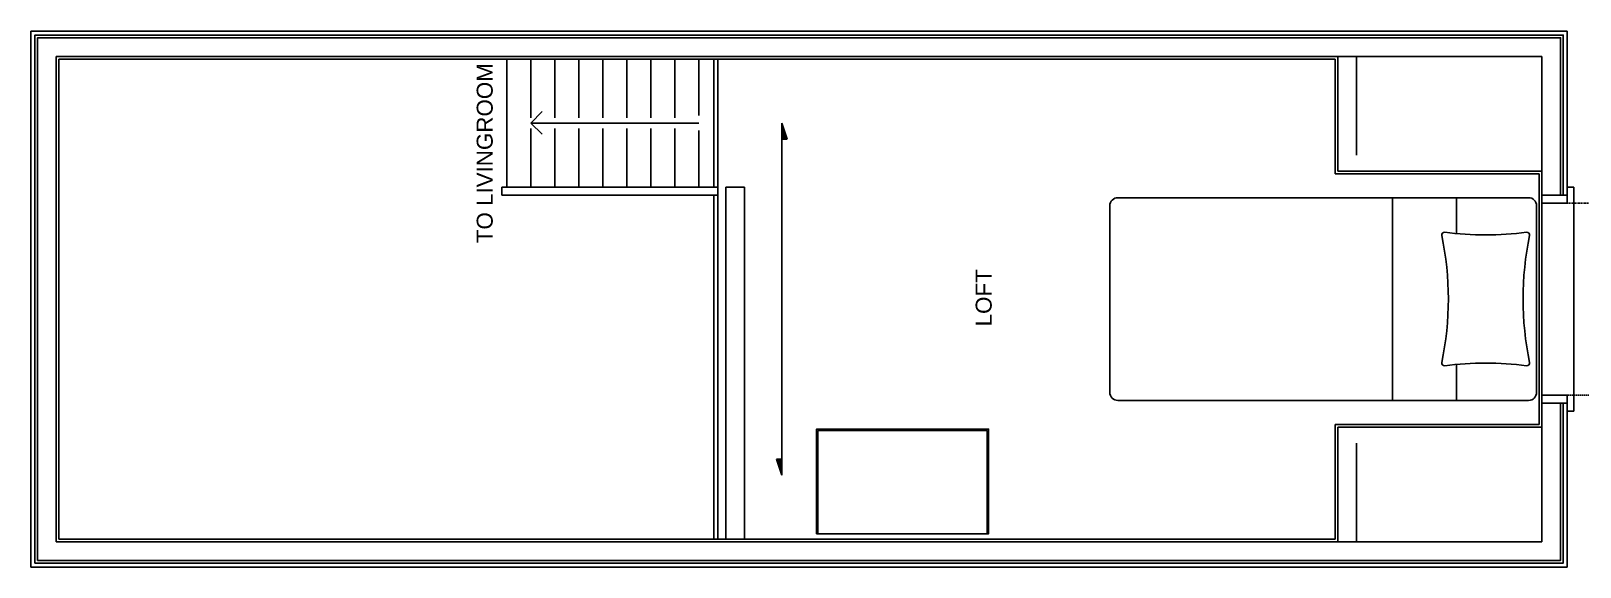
# Model space of a CAD drawing. Header units: inches. Extents: x -177 to 2825, y -2046 to -803.
# Drawn here: x 2051.9 to 2342.3, y -1023.9 to -923.4 of the extents above; entities that cross this region are included whole.
import ezdxf

# ---------------------------------------------------------------- set-up
doc = ezdxf.new("R2010")
doc.units = ezdxf.units.IN
doc.header["$MEASUREMENT"] = 0
doc.linetypes.add('HIDDEN2', pattern=[0.1875, 0.125, -0.0625])
doc.layers.add('Hidden Line', color=7, linetype='HIDDEN2')
doc.styles.get("Standard").update_dxf_attribs({"font": 'arial.ttf'})

msp = doc.modelspace()

# ---------------------------------------------------------------- hatches: boundary and pattern name
h = msp.add_hatch(color=256)
h.dxf.hatch_style = 1
h.paths.add_polyline_path([(2192.67, -940.65), (2192.67, -943.65), (2193.67, -943.65)])
h = msp.add_hatch(color=256)
h.dxf.hatch_style = 1
h.paths.add_polyline_path([(2192.67, -1006.65), (2192.67, -1003.65), (2191.67, -1003.65)])

# ---------------------------------------------------------------- linework, layer by layer
for p, q in [((2339.92, -923.4), (2051.92, -923.4)), ((2051.92, -923.4), (2051.92, -1023.9)), ((2339.92, -955.65), (2339.92, -923.4)), ((2056.67, -1019.15), (2056.67, -928.15)), ((2056.67, -928.15), (2296.42, -928.15)), ((2057.17, -1018.65), (2057.17, -928.65)), ((2057.17, -928.65), (2296.42, -928.65)), ((2141.13, -928.65), (2141.13, -952.65)), ((2145.63, -928.65), (2145.63, -939.65)), ((2150.13, -928.65), (2150.13, -939.65)), ((2154.63, -928.65), (2154.63, -939.65)), ((2159.13, -928.65), (2159.13, -939.65)), ((2163.63, -928.65), (2163.63, -939.65)), ((2168.13, -928.65), (2168.13, -939.65)), ((2172.63, -928.65), (2172.63, -939.65)), ((2177.13, -928.65), (2177.13, -939.23)), ((2335.17, -928.15), (2179.92, -928.15)), ((2179.92, -928.65), (2179.92, -952.65)), ((2180.67, -928.65), (2180.67, -1018.65)), ((2296.42, -928.65), (2296.42, -950.15)), ((2296.92, -928.15), (2296.92, -949.65)), ((2300.42, -946.65), (2300.42, -928.15)), ((2335.17, -1019.15), (2335.17, -928.15)), ((2145.63, -940.65), (2147.75, -938.52)), ((2145.63, -940.65), (2147.75, -938.52)), ((2177.13, -940.65), (2145.63, -940.65)), ((2145.63, -940.65), (2147.75, -942.77)), ((2145.63, -940.65), (2147.75, -942.77)), ((2192.67, -940.65), (2192.67, -1006.65)), ((2192.67, -940.65), (2193.67, -943.65)), ((2145.63, -941.65), (2145.63, -952.65)), ((2150.13, -941.65), (2150.13, -952.65)), ((2154.63, -941.65), (2154.63, -952.65)), ((2159.13, -941.65), (2159.13, -952.65)), ((2163.63, -941.65), (2163.63, -952.65)), ((2168.13, -941.65), (2168.13, -952.65)), ((2172.63, -941.65), (2172.63, -952.65)), ((2177.13, -942.06), (2177.13, -952.65)), ((2192.67, -943.65), (2193.67, -943.65)), ((2334.67, -950.15), (2296.42, -950.15)), ((2335.17, -949.65), (2296.92, -949.65)), ((2296.92, -949.65), (2335.17, -949.65)), ((2334.67, -997.15), (2334.67, -950.15)), ((2140.2, -952.65), (2180.67, -952.65)), ((2140.2, -952.65), (2140.2, -954.15)), ((2140.2, -954.15), (2180.67, -954.15)), ((2179.92, -954.15), (2179.92, -1018.65)), ((2182.17, -952.65), (2182.17, -1018.65)), ((2182.17, -952.65), (2185.67, -952.65)), ((2185.67, -952.65), (2185.67, -1018.65)), ((2255.67, -954.65), (2332.67, -954.65)), ((2307.17, -992.65), (2307.17, -954.65)), ((2319.17, -961.39), (2319.17, -954.65)), ((2335.17, -954.15), (2339.92, -954.15)), ((2339.92, -952.65), (2341.17, -952.65)), ((2339.92, -955.65), (2339.92, -952.65)), ((2341.17, -994.65), (2341.17, -952.65)), ((2254.17, -991.15), (2254.17, -956.15)), ((2334.17, -991.15), (2334.17, -956.15)), ((2335.17, -955.65), (2339.92, -955.65)), ((2319.17, -992.65), (2319.17, -985.9)), ((2255.67, -992.65), (2332.67, -992.65)), ((2335.17, -991.65), (2339.92, -991.65)), ((2335.17, -993.15), (2339.92, -993.15)), ((2339.92, -1023.9), (2339.92, -991.65)), ((2339.92, -991.65), (2339.92, -994.65)), ((2339.92, -994.65), (2341.17, -994.65)), ((2231.2, -998.27), (2199.45, -998.27)), ((2199.45, -998.27), (2199.45, -1017.65)), ((2231.2, -1017.65), (2231.2, -998.27)), ((2334.67, -997.15), (2296.42, -997.15)), ((2296.42, -997.15), (2296.42, -1018.65)), ((2296.92, -997.65), (2335.17, -997.65)), ((2335.17, -997.65), (2296.92, -997.65)), ((2296.92, -997.65), (2296.92, -1019.15)), ((2300.42, -1000.65), (2300.42, -1019.15)), ((2192.67, -1003.65), (2191.67, -1003.65)), ((2192.67, -1006.65), (2191.67, -1003.65)), ((2056.67, -1019.15), (2335.17, -1019.15)), ((2057.17, -1018.65), (2296.42, -1018.65)), ((2051.92, -1023.9), (2339.92, -1023.9))]:
    msp.add_line(p, q)
for points in [[(2339.17, -954.15), (2339.17, -924.15), (2052.67, -924.15), (2052.67, -1023.15), (2339.17, -1023.15), (2339.17, -993.15)], [(2338.67, -954.15), (2338.67, -924.65), (2053.17, -924.65), (2053.17, -1022.65), (2338.67, -1022.65), (2338.67, -993.15)]]:
    msp.add_lwpolyline(points)
msp.add_lwpolyline([(2332.31, -986.16, 0.066724), (2316.96, -986.16, -0.517534), (2316.4, -985.56, 0.103497), (2316.4, -961.73, -0.517534), (2316.96, -961.13, 0.066724), (2332.31, -961.13, -0.517534), (2332.87, -961.73, 0.103497), (2332.87, -985.56, -0.517534)], format="xyb", close=True)
msp.add_lwpolyline([(2199.2, -1017.65), (2231.45, -1017.65), (2231.45, -998.02), (2199.2, -998.02)], close=True)
for centre, start, end in [((2255.67, -956.15), 90, 180), ((2332.67, -956.15), 0, 90), ((2255.67, -991.15), 180, 270), ((2332.67, -991.15), 270, 0)]:
    msp.add_arc(centre, 1.5, start, end)
at = {"layer": 'Hidden Line'}
msp.add_lwpolyline([(2339.92, -955.65), (2363.92, -955.65), (2363.92, -991.65), (2339.92, -991.65)], dxfattribs=at)

# ---------------------------------------------------------------- texts
for s, p in [('TO LIVINGROOM', (2138.48, -963.19)), ('LOFT', (2232.02, -978.78))]:
    msp.add_text(s, height=3, rotation=90).set_placement(p)

doc.saveas('drawing.dxf')
